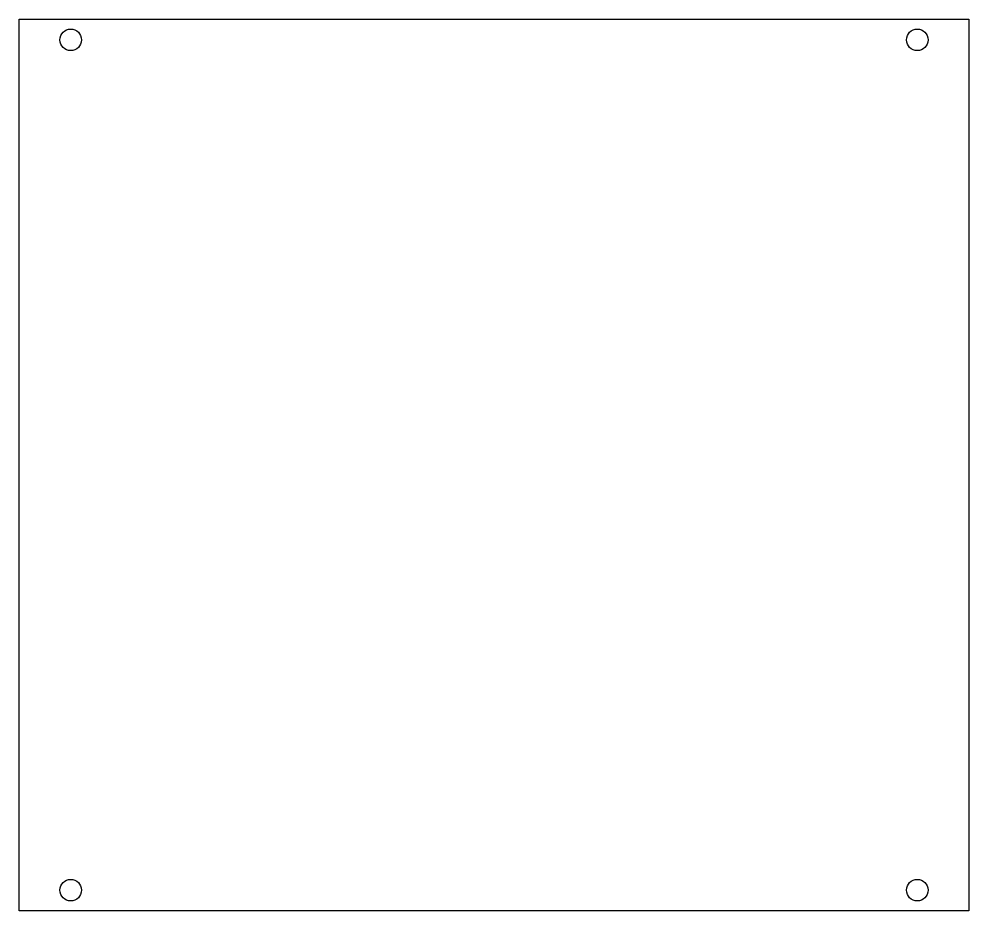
# Model space of a CAD drawing. Header units: millimetres. Extents: x 0 to 137, y 0 to 128.
import ezdxf

# ---------------------------------------------------------------- set-up
doc = ezdxf.new("R2010")
doc.units = ezdxf.units.MM
doc.layers.add('Kontur', color=7, linetype='CONTINUOUS')

msp = doc.modelspace()

# ---------------------------------------------------------------- linework, layer by layer
at = {"layer": 'Kontur', "color": 7, "linetype": 'CONTINUOUS'}
for p, q in [((0, 0), (0, 128.4)), ((0, 128.4), (136.82, 128.4)), ((136.82, 128.4), (136.82, 0)), ((136.82, 0), (0, 0))]:
    msp.add_line(p, q, dxfattribs=at)
for centre in [(7.45, 125.4), (129.37, 125.4), (7.45, 3), (129.37, 3)]:
    msp.add_circle(centre, 1.55, dxfattribs=at)

doc.saveas('drawing.dxf')
